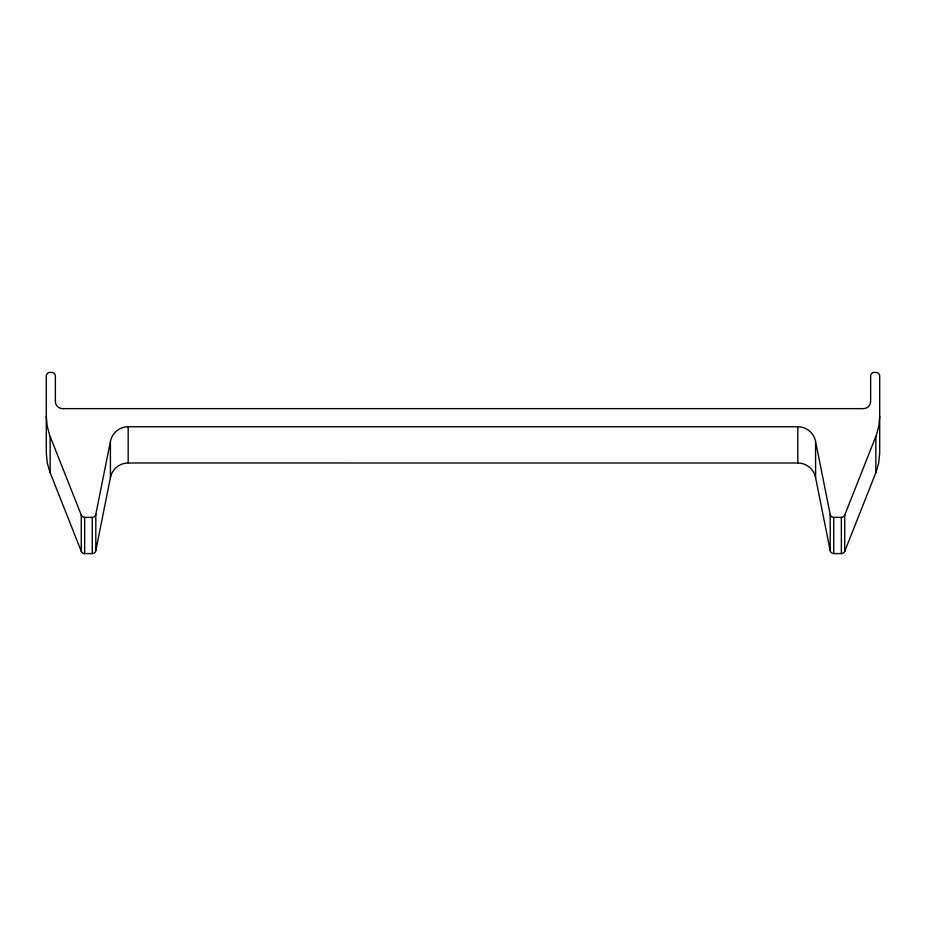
<?xml version="1.0" encoding="UTF-8"?>
<svg xmlns="http://www.w3.org/2000/svg" width="926" height="926" viewBox="0 0 926 926"><rect width="100%" height="100%" fill="white"/><g stroke="black" fill="none" stroke-linecap="round" stroke-linejoin="round"><path stroke-width="1.39" d="M879.7 416.33L878.89 425.682L876.552 434.63L844.732 515.064L844.732 551.294A3.623 3.623 0 0 1 841.364 553.586L833.747 553.586A3.623 3.623 0 0 1 830.205 550.669L815.586 477.608L815.586 441.366L830.194 514.428L830.194 550.669M95.806 550.669L95.806 514.428L110.414 441.366L110.414 477.608L95.806 550.669A3.623 3.623 0 0 1 92.253 553.586L84.636 553.586A3.623 3.623 0 0 1 81.268 551.294L49.981 472.283L47.353 463.266L46.3 453.161L46.3 376.037A3.623 3.623 0 0 1 49.923 372.414L51.74 372.414A3.623 3.623 0 0 1 55.363 376.037L55.363 401.398A7.246 7.246 0 0 0 62.609 408.644L863.391 408.644A7.246 7.246 0 0 0 870.637 401.398L870.637 376.037A3.623 3.623 0 0 1 874.26 372.414L876.077 372.414A3.623 3.623 0 0 1 879.7 376.037L879.7 453.161L878.647 463.266L876.019 472.283L844.732 551.294M110.425 477.608A18.138 18.138 0 0 1 128.182 462.988L797.818 463A18.138 18.138 0 0 1 815.575 477.608M46.3 416.33L47.11 425.682L49.448 434.63L81.268 515.064A3.623 3.623 0 0 0 84.636 517.356L92.253 517.356A3.623 3.623 0 0 0 95.795 514.428M830.205 514.428A3.623 3.623 0 0 0 833.747 517.356L841.364 517.356A3.623 3.623 0 0 0 844.732 515.053M875.857 436.47L875.857 472.7M841.364 517.356L841.364 553.586M833.747 517.356L833.747 553.586M797.818 463L797.818 426.77L128.182 426.77L128.182 463M92.253 517.356L92.253 553.586M84.636 517.356L84.636 553.586M81.268 515.064L81.268 551.294M50.143 436.47L50.143 472.7M110.425 441.366A18.138 18.138 0 0 1 128.182 426.747M797.818 426.747A18.138 18.138 0 0 1 815.575 441.366"/></g></svg>
